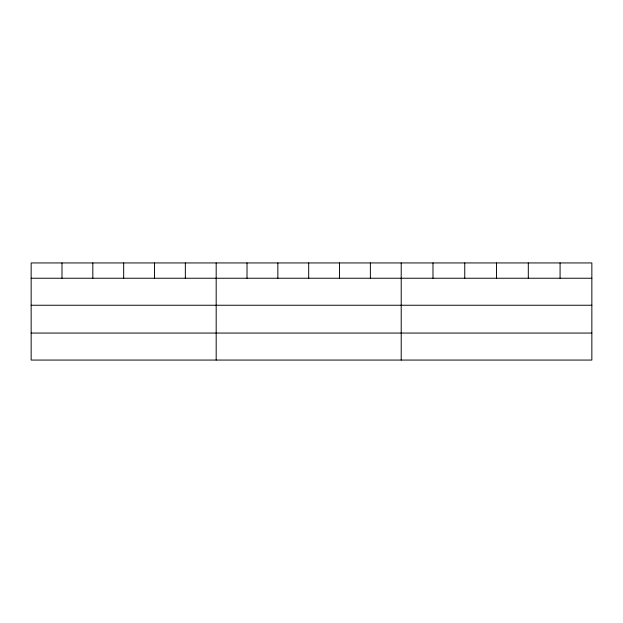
<?xml version="1.0" encoding="UTF-8"?>
<svg xmlns="http://www.w3.org/2000/svg" width="623" height="623" viewBox="0 0 623 623"><rect width="100%" height="100%" fill="white"/><g stroke="black" fill="none" stroke-linecap="round" stroke-linejoin="round"><path stroke-width="0.93" d="M591.85 305.247L591.85 262.937L31.15 262.937L31.15 360.063L591.85 360.063L591.85 305.247L31.15 305.247M31.15 278.24L591.85 278.24M31.15 333.064L591.85 333.064M560.077 262.937L560.077 278.24M528.304 262.937L528.304 278.24M496.531 262.937L496.531 278.24M464.758 262.937L464.758 278.24M432.985 262.937L432.985 278.24M401.212 262.937L401.212 360.063M370.374 262.937L370.374 278.24M339.535 262.937L339.535 278.24M308.697 262.937L308.697 278.24M277.858 262.937L277.858 278.24M247.02 262.937L247.02 278.24M216.181 262.937L216.181 360.063M185.343 262.937L185.343 278.24M154.504 262.937L154.504 278.24M123.666 262.937L123.666 278.24M92.827 262.937L92.827 278.24M61.989 262.937L61.989 278.24"/></g></svg>
